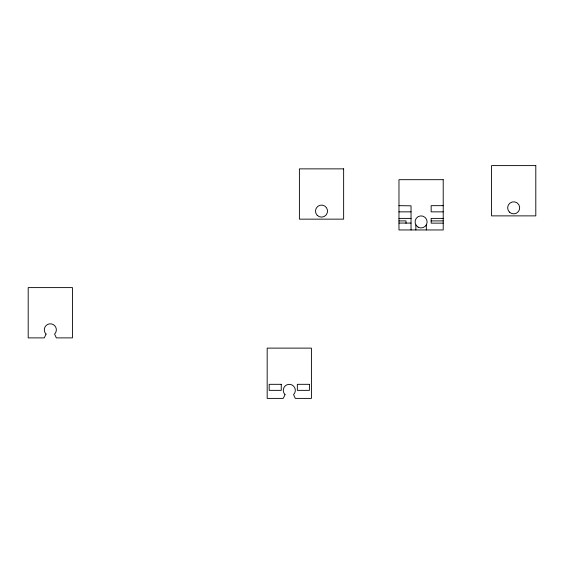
<?xml version="1.0" encoding="UTF-8"?>
<svg xmlns="http://www.w3.org/2000/svg" width="564" height="564" viewBox="0 0 564 564"><rect width="100%" height="100%" fill="white"/><g stroke="black" fill="none" stroke-linecap="round" stroke-linejoin="round"><path stroke-width="0.85" d="M443.212 205.663L431.15 205.663L431.15 211.86L443.212 211.86M398.974 211.86L411.036 211.86M398.974 218.395L411.036 218.395M443.212 218.395L431.15 218.395L431.15 223.14L443.212 223.14M398.974 220.905L406.009 220.905L406.009 223.379M431.15 220.905L443.212 220.905M398.974 223.069L411.036 223.069M398.974 205.663L411.036 205.825L411.036 229.957M426.321 224.93L426.321 229.957M415.865 224.93L415.865 229.957M46.058 334.107L44.288 337.885L28.2 337.885L28.2 287.605L72.446 287.605L72.446 337.885L56.358 337.885L54.588 334.107A6.035 6.035 0 0 0 54.588 325.569A6.035 6.035 0 0 0 46.058 325.569A6.035 6.035 0 0 0 46.058 334.107M285.031 394.617L283.262 398.395L267.174 398.395L267.174 348.122L311.413 348.122L311.413 398.395L295.324 398.395L293.562 394.617A6.035 6.035 0 0 0 293.562 386.086A6.035 6.035 0 0 0 285.031 386.086A6.035 6.035 0 0 0 285.031 394.617M535.8 165.605L491.554 165.605L491.554 215.878L535.8 215.878L535.8 165.605M343.638 168.869L299.392 168.869L299.392 219.149L343.638 219.149L343.638 168.869M443.212 179.683L398.974 179.683L398.974 229.957L443.212 229.957L443.212 179.683M281.253 384.317L269.183 384.317L269.183 390.351L281.253 390.351L281.253 384.317M309.403 384.317L297.341 384.317L297.341 390.351L309.403 390.351L309.403 384.317M418.079 227.137A6.035 6.035 0 0 0 427.124 221.913A6.035 6.035 0 0 0 418.079 216.689A6.035 6.035 0 0 0 418.079 227.137M509.412 212.099A6.035 6.035 0 0 0 519.507 209.399A6.035 6.035 0 0 0 512.119 202.011A6.035 6.035 0 0 0 509.412 212.099M317.25 215.37A6.035 6.035 0 0 0 327.339 212.663A6.035 6.035 0 0 0 319.95 205.275A6.035 6.035 0 0 0 317.25 215.37"/></g></svg>
